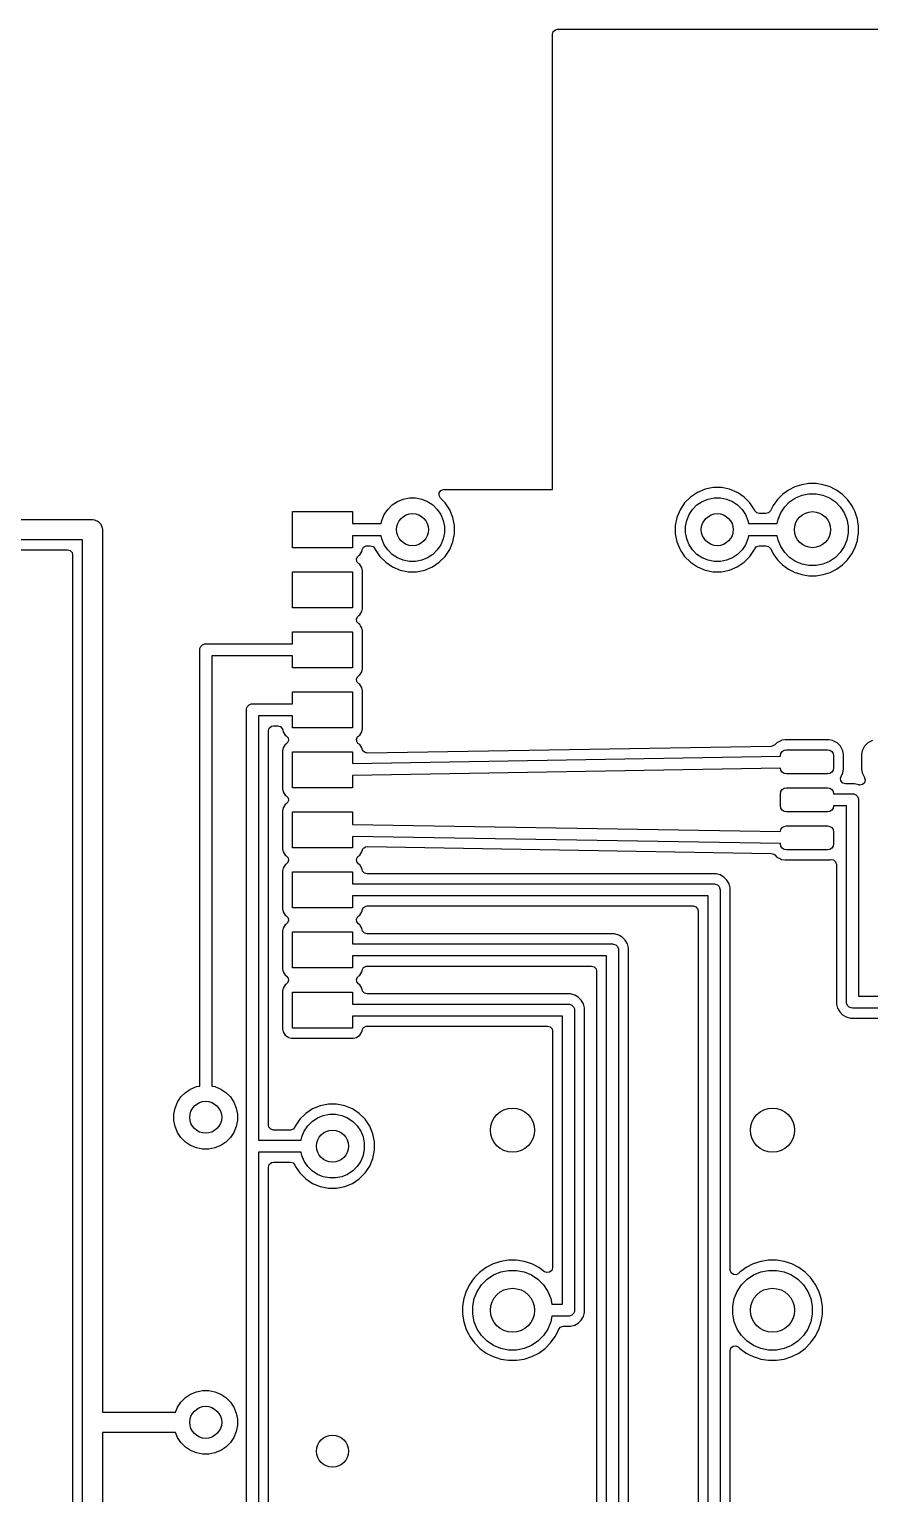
# Model space of a CAD drawing. Header units: millimetres. Extents: x 100.5 to 189.5, y -171.6 to -100.5.
# Drawn here: x 145.42 to 166.43, y -137.08 to -100.5 of the extents above; entities that cross this region are included whole.
import ezdxf

# ---------------------------------------------------------------- set-up
doc = ezdxf.new("R2010")
doc.units = ezdxf.units.MM
doc.layers.add('F.Cu', color=52, linetype='CONTINUOUS', true_color=0xb8bb26)

msp = doc.modelspace()

# ---------------------------------------------------------------- linework, layer by layer
at = {"layer": 'F.Cu', "linetype": 'CONTINUOUS'}
for p, q in [((158.5, -100.624), (158.519685, -100.556961)), ((158.519685, -100.556961), (158.572489, -100.511206)), ((158.572489, -100.511206), (158.624, -100.5)), ((158.624, -100.5), (188.758445, -100.5)), ((158.5, -103.374038), (158.5, -100.624)), ((158.5, -112), (158.5, -103.374038)), ((164.55836, -111.933788), (164.397002, -112.016006)), ((164.558363, -111.933787), (164.55836, -111.933788)), ((164.730589, -111.877829), (164.558363, -111.933787)), ((164.909449, -111.8495), (164.730589, -111.877829)), ((164.909454, -111.8495), (164.909449, -111.8495)), ((165.090546, -111.8495), (164.909454, -111.8495)), ((165.090551, -111.8495), (165.090546, -111.8495)), ((165.26941, -111.877829), (165.090551, -111.8495)), ((165.441636, -111.933787), (165.26941, -111.877829)), ((165.441639, -111.933788), (165.441636, -111.933787)), ((165.5513, -111.989664), (165.441639, -111.933788)), ((154.492485, -112.381592), (154.622883, -112.294463)), ((154.622883, -112.294463), (154.767772, -112.234448)), ((154.767772, -112.234448), (154.921586, -112.203852)), ((154.921586, -112.203852), (155.078414, -112.203852)), ((155.078414, -112.203852), (155.232228, -112.234448)), ((155.232228, -112.234448), (155.377117, -112.294463)), ((155.377117, -112.294463), (155.507515, -112.381592)), ((155.663829, -112.150358), (155.668813, -112.080666)), ((155.697314, -112.211681), (155.663829, -112.150358)), ((155.668813, -112.080666), (155.710685, -112.024733)), ((155.815975, -112.330342), (155.697314, -112.211681)), ((155.710685, -112.024733), (155.776149, -112.000316)), ((155.776149, -112.000316), (155.784995, -112)), ((155.784995, -112), (158.5, -112)), ((161.950342, -112.184024), (161.804024, -112.330342)), ((162.122403, -112.069058), (161.950342, -112.184024)), ((162.112485, -112.381592), (162.242883, -112.294463)), ((162.313579, -111.98987), (162.122403, -112.069058)), ((162.242883, -112.294463), (162.387772, -112.234448)), ((162.313587, -111.989868), (162.313579, -111.98987)), ((162.51653, -111.9495), (162.313587, -111.989868)), ((162.387772, -112.234448), (162.541586, -112.203852)), ((162.516535, -111.9495), (162.51653, -111.9495)), ((162.723465, -111.9495), (162.516535, -111.9495)), ((162.541586, -112.203852), (162.698414, -112.203852)), ((162.698414, -112.203852), (162.852228, -112.234448)), ((162.723469, -111.9495), (162.723465, -111.9495)), ((162.926412, -111.989868), (162.723469, -111.9495)), ((162.852228, -112.234448), (162.997117, -112.294463)), ((162.92642, -111.98987), (162.926412, -111.989868)), ((163.117598, -112.069059), (162.92642, -111.98987)), ((162.997117, -112.294463), (163.127515, -112.381592)), ((163.122731, -112.072489), (163.117598, -112.069059)), ((163.289657, -112.184024), (163.122731, -112.072489)), ((163.435977, -112.330344), (163.289657, -112.184024)), ((164.122441, -112.250505), (164.016006, -112.397002)), ((164.122445, -112.2505), (164.122441, -112.250505)), ((164.2505, -112.122445), (164.122445, -112.2505)), ((164.250505, -112.122441), (164.2505, -112.122445)), ((164.397002, -112.016006), (164.250505, -112.122441)), ((164.304291, -112.429046), (164.429046, -112.304291)), ((164.429046, -112.304291), (164.575743, -112.206271)), ((164.575743, -112.206271), (164.738744, -112.138754)), ((164.738744, -112.138754), (164.911785, -112.104334)), ((164.911785, -112.104334), (165.088215, -112.104334)), ((165.088215, -112.104334), (165.261256, -112.138754)), ((165.261256, -112.138754), (165.424257, -112.206271)), ((165.424257, -112.206271), (165.570954, -112.304291)), ((165.602994, -112.016004), (165.5513, -111.989664)), ((165.570954, -112.304291), (165.695709, -112.429046)), ((165.602996, -112.016005), (165.602994, -112.016004)), ((165.602997, -112.016006), (165.602996, -112.016005)), ((165.749494, -112.122441), (165.602997, -112.016006)), ((165.749499, -112.122445), (165.749494, -112.122441)), ((165.877554, -112.2505), (165.749499, -112.122445)), ((165.877558, -112.250505), (165.877554, -112.2505)), ((165.963938, -112.369399), (165.877558, -112.250505)), ((152, -113.45), (152, -112.55)), ((152, -112.55), (153.5, -112.55)), ((153.5, -112.55), (153.5, -112.85)), ((154.234448, -112.767772), (154.294463, -112.622883)), ((154.294463, -112.622883), (154.381592, -112.492485)), ((154.381592, -112.492485), (154.492485, -112.381592)), ((155.507515, -112.381592), (155.618408, -112.492485)), ((155.618408, -112.492485), (155.705537, -112.622883)), ((155.705537, -112.622883), (155.765552, -112.767772)), ((155.815976, -112.330344), (155.815975, -112.330342)), ((155.815977, -112.330345), (155.815976, -112.330344)), ((155.930941, -112.502402), (155.815977, -112.330345)), ((156.01013, -112.69358), (155.930941, -112.502402)), ((161.689058, -112.502403), (161.60987, -112.693579)), ((161.804024, -112.330342), (161.689058, -112.502403)), ((161.854448, -112.767772), (161.914463, -112.622883)), ((161.914463, -112.622883), (162.001592, -112.492485)), ((162.001592, -112.492485), (162.112485, -112.381592)), ((163.127515, -112.381592), (163.238408, -112.492485)), ((163.238408, -112.492485), (163.325537, -112.622883)), ((163.325537, -112.622883), (163.385552, -112.767772)), ((163.550937, -112.502395), (163.435977, -112.330344)), ((163.550938, -112.502397), (163.550937, -112.502395)), ((163.550941, -112.502402), (163.550938, -112.502397)), ((163.559454, -112.522954), (163.550941, -112.502402)), ((163.561221, -112.527011), (163.559454, -112.522954)), ((163.606976, -112.579815), (163.561221, -112.527011)), ((163.674015, -112.5995), (163.606976, -112.579815)), ((163.83684, -112.5995), (163.674015, -112.5995)), ((163.89935, -112.582591), (163.83684, -112.5995)), ((163.947325, -112.531795), (163.89935, -112.582591)), ((164.016006, -112.397002), (163.947325, -112.531795)), ((164.138754, -112.738744), (164.206271, -112.575743)), ((164.206271, -112.575743), (164.304291, -112.429046)), ((165.695709, -112.429046), (165.793729, -112.575743)), ((165.793729, -112.575743), (165.861246, -112.738744)), ((165.983996, -112.397006), (165.963938, -112.369399)), ((166.030969, -112.489196), (165.983996, -112.397006)), ((166.066211, -112.55836), (166.030969, -112.489196)), ((166.066212, -112.558363), (166.066211, -112.55836)), ((166.082947, -112.60987), (166.066212, -112.558363)), ((166.122171, -112.730591), (166.082947, -112.60987)), ((136, -112.75), (147, -112.75)), ((147, -112.75), (147.048773, -112.754804)), ((147.048773, -112.754804), (147.138893, -112.792133)), ((147.138893, -112.792133), (147.207867, -112.861107)), ((147.207867, -112.861107), (147.245196, -112.951227)), ((147.245196, -112.951227), (147.25, -113)), ((147.25, -113), (147.25, -135.05)), ((153.5, -112.85), (154.218092, -112.85)), ((154.218092, -112.85), (154.234448, -112.767772)), ((155.765552, -112.767772), (155.796148, -112.921586)), ((155.796148, -112.921586), (155.796148, -113.078414)), ((156.050499, -112.89653), (156.01013, -112.69358)), ((156.0505, -112.896535), (156.050499, -112.89653)), ((156.0505, -113.103465), (156.0505, -112.896535)), ((161.609868, -112.693587), (161.5695, -112.89653)), ((161.5695, -112.89653), (161.5695, -113.103469)), ((161.60987, -112.693579), (161.609868, -112.693587)), ((161.823852, -112.921586), (161.854448, -112.767772)), ((161.823852, -113.078414), (161.823852, -112.921586)), ((163.385552, -112.767772), (163.401908, -112.85)), ((163.401908, -112.85), (164.116624, -112.85)), ((164.116624, -112.85), (164.138754, -112.738744)), ((165.861246, -112.738744), (165.895666, -112.911785)), ((165.895666, -112.911785), (165.895666, -113.088215)), ((166.133801, -112.804023), (166.122171, -112.730591)), ((166.1505, -112.909448), (166.133801, -112.804023)), ((166.1505, -113.090551), (166.1505, -112.909448)), ((146.75, -113.25), (136, -113.25)), ((146.75, -140), (146.75, -113.25)), ((154.218092, -113.15), (153.5, -113.15)), ((153.5, -113.15), (153.5, -113.45)), ((153.777788, -113.438397), (153.838504, -113.403823)), ((153.838504, -113.403823), (153.867019, -113.4005)), ((153.867019, -113.4005), (153.945985, -113.4005)), ((153.945985, -113.4005), (154.013024, -113.420185)), ((154.234448, -113.232228), (154.218092, -113.15)), ((154.294463, -113.377117), (154.234448, -113.232228)), ((154.381592, -113.507515), (154.294463, -113.377117)), ((155.705537, -113.377117), (155.618408, -113.507515)), ((155.765552, -113.232228), (155.705537, -113.377117)), ((155.796148, -113.078414), (155.765552, -113.232228)), ((155.930941, -113.497598), (156.01013, -113.30642)), ((156.01013, -113.30642), (156.0505, -113.103465)), ((161.5695, -113.103469), (161.609868, -113.306412)), ((161.609868, -113.306412), (161.60987, -113.30642)), ((161.60987, -113.30642), (161.679563, -113.474674)), ((161.854448, -113.232228), (161.823852, -113.078414)), ((161.914463, -113.377117), (161.854448, -113.232228)), ((162.001592, -113.507515), (161.914463, -113.377117)), ((163.325537, -113.377117), (163.238408, -113.507515)), ((163.385552, -113.232228), (163.325537, -113.377117)), ((163.401908, -113.15), (163.385552, -113.232228)), ((164.116624, -113.15), (163.401908, -113.15)), ((163.603296, -113.422643), (163.66959, -113.400579)), ((163.66959, -113.400579), (163.674015, -113.4005)), ((163.674015, -113.4005), (163.83684, -113.4005)), ((163.83684, -113.4005), (163.903879, -113.420185)), ((164.138754, -113.261256), (164.116624, -113.15)), ((164.206271, -113.424257), (164.138754, -113.261256)), ((165.861246, -113.261256), (165.793729, -113.424257)), ((165.895666, -113.088215), (165.861246, -113.261256)), ((166.066211, -113.441639), (166.122171, -113.269409)), ((166.122171, -113.269409), (166.136765, -113.177259)), ((166.136765, -113.177259), (166.1505, -113.090551)), ((136.333811, -113.5005), (146.3755, -113.5005)), ((146.3755, -113.5005), (146.442539, -113.520185)), ((146.442539, -113.520185), (146.488294, -113.572989)), ((146.488294, -113.572989), (146.4995, -113.6245)), ((146.4995, -113.6245), (146.4995, -139.6255)), ((153.5, -113.45), (152, -113.45)), ((153.602698, -113.730166), (153.632852, -113.667138)), ((153.611405, -113.799491), (153.602698, -113.730166)), ((153.632852, -113.667138), (153.65621, -113.646898)), ((153.65621, -113.646898), (153.680601, -113.630601)), ((153.680601, -113.630601), (153.735966, -113.54774)), ((153.735966, -113.54774), (153.735967, -113.547735)), ((153.735967, -113.547735), (153.745402, -113.500308)), ((153.745402, -113.500308), (153.777788, -113.438397)), ((154.013024, -113.420185), (154.058779, -113.472989)), ((154.058779, -113.472989), (154.060544, -113.477043)), ((154.060544, -113.477043), (154.069058, -113.497596)), ((154.069058, -113.497596), (154.069059, -113.497597)), ((154.069059, -113.497597), (154.069062, -113.497604)), ((154.069062, -113.497604), (154.184022, -113.669655)), ((154.184022, -113.669655), (154.330342, -113.815975)), ((154.492485, -113.618408), (154.381592, -113.507515)), ((154.622883, -113.705537), (154.492485, -113.618408)), ((154.767772, -113.765552), (154.622883, -113.705537)), ((154.921586, -113.796148), (154.767772, -113.765552)), ((155.232228, -113.765552), (155.078414, -113.796148)), ((155.377117, -113.705537), (155.232228, -113.765552)), ((155.507515, -113.618408), (155.377117, -113.705537)), ((155.618408, -113.507515), (155.507515, -113.618408)), ((155.669655, -113.815977), (155.815977, -113.669655)), ((155.815977, -113.669655), (155.930941, -113.497598)), ((161.679563, -113.474674), (161.689059, -113.497598)), ((161.689059, -113.497598), (161.729072, -113.557482)), ((161.729072, -113.557482), (161.804024, -113.669657)), ((161.804024, -113.669657), (161.950342, -113.815975)), ((162.112485, -113.618408), (162.001592, -113.507515)), ((162.242883, -113.705537), (162.112485, -113.618408)), ((162.387772, -113.765552), (162.242883, -113.705537)), ((162.541586, -113.796148), (162.387772, -113.765552)), ((162.852228, -113.765552), (162.698414, -113.796148)), ((162.997117, -113.705537), (162.852228, -113.765552)), ((163.127515, -113.618408), (162.997117, -113.705537)), ((163.238408, -113.507515), (163.127515, -113.618408)), ((163.289655, -113.815977), (163.435977, -113.669655)), ((163.435977, -113.669655), (163.550941, -113.497598)), ((163.550941, -113.497598), (163.559454, -113.477045)), ((163.559454, -113.477045), (163.603296, -113.422643)), ((163.903879, -113.420185), (163.947325, -113.468205)), ((163.947325, -113.468205), (164.013674, -113.598422)), ((164.013674, -113.598422), (164.016006, -113.602997)), ((164.016006, -113.602997), (164.122441, -113.749494)), ((164.122441, -113.749494), (164.122445, -113.749499)), ((164.122445, -113.749499), (164.2505, -113.877554)), ((164.304291, -113.570954), (164.206271, -113.424257)), ((164.429046, -113.695709), (164.304291, -113.570954)), ((164.575743, -113.793729), (164.429046, -113.695709)), ((165.570954, -113.695709), (165.424257, -113.793729)), ((165.695709, -113.570954), (165.570954, -113.695709)), ((165.793729, -113.424257), (165.695709, -113.570954)), ((165.749501, -113.877553), (165.877553, -113.749501)), ((165.877553, -113.749501), (165.983996, -113.602994)), ((165.983996, -113.602994), (166.066211, -113.441639)), ((152, -114.95), (152, -114.05)), ((152, -114.05), (153.5, -114.05)), ((153.5, -114.05), (153.5, -114.95)), ((153.656209, -113.853101), (153.611405, -113.799491)), ((153.680601, -113.869399), (153.656209, -113.853101)), ((153.725891, -113.937182), (153.680601, -113.869399)), ((153.735966, -113.95226), (153.725891, -113.937182)), ((153.735967, -113.952264), (153.735966, -113.95226)), ((153.750499, -114.025321), (153.735967, -113.952264)), ((153.7505, -114.025323), (153.750499, -114.025321)), ((153.7505, -114.025326), (153.7505, -114.025323)), ((153.7505, -114.974674), (153.7505, -114.025326)), ((154.330342, -113.815975), (154.330345, -113.815977)), ((154.330345, -113.815977), (154.502402, -113.930941)), ((154.502402, -113.930941), (154.69358, -114.01013)), ((154.69358, -114.01013), (154.89653, -114.050499)), ((154.89653, -114.050499), (154.896534, -114.0505)), ((154.896534, -114.0505), (154.896535, -114.0505)), ((154.896535, -114.0505), (155.103466, -114.0505)), ((155.078414, -113.796148), (154.921586, -113.796148)), ((155.103466, -114.0505), (155.103467, -114.050499)), ((155.103467, -114.050499), (155.30642, -114.01013)), ((155.30642, -114.01013), (155.497598, -113.930941)), ((155.497598, -113.930941), (155.669655, -113.815977)), ((161.950342, -113.815975), (161.950345, -113.815977)), ((161.950345, -113.815977), (162.122402, -113.930941)), ((162.122402, -113.930941), (162.31358, -114.01013)), ((162.31358, -114.01013), (162.51653, -114.050499)), ((162.51653, -114.050499), (162.516534, -114.0505)), ((162.516534, -114.0505), (162.516535, -114.0505)), ((162.516535, -114.0505), (162.723466, -114.0505)), ((162.698414, -113.796148), (162.541586, -113.796148)), ((162.723466, -114.0505), (162.723467, -114.050499)), ((162.723467, -114.050499), (162.92642, -114.01013)), ((162.92642, -114.01013), (163.117598, -113.930941)), ((163.117598, -113.930941), (163.289655, -113.815977)), ((164.2505, -113.877554), (164.250505, -113.877558)), ((164.250505, -113.877558), (164.342081, -113.944091)), ((164.342081, -113.944091), (164.397006, -113.983996)), ((164.397006, -113.983996), (164.502484, -114.03774)), ((164.502484, -114.03774), (164.55836, -114.066211)), ((164.55836, -114.066211), (164.558363, -114.066212)), ((164.558363, -114.066212), (164.60023, -114.079815)), ((164.738744, -113.861246), (164.575743, -113.793729)), ((164.60023, -114.079815), (164.730591, -114.122171)), ((164.730591, -114.122171), (164.813429, -114.135291)), ((164.911785, -113.895666), (164.738744, -113.861246)), ((164.813429, -114.135291), (164.909449, -114.1505)), ((165.088215, -113.895666), (164.911785, -113.895666)), ((165.261256, -113.861246), (165.088215, -113.895666)), ((165.090551, -114.1505), (165.177259, -114.136765)), ((165.177259, -114.136765), (165.269409, -114.122171)), ((165.424257, -113.793729), (165.261256, -113.861246)), ((165.269409, -114.122171), (165.441639, -114.066211)), ((165.441639, -114.066211), (165.602994, -113.983996)), ((165.602994, -113.983996), (165.749501, -113.877553)), ((164.909449, -114.1505), (164.909454, -114.1505)), ((164.909454, -114.1505), (165.090551, -114.1505)), ((153.5, -114.95), (152, -114.95)), ((153.602698, -115.230166), (153.632852, -115.167138)), ((153.611405, -115.299491), (153.602698, -115.230166)), ((153.632852, -115.167138), (153.65621, -115.146898)), ((153.65621, -115.146898), (153.680601, -115.130601)), ((153.680601, -115.130601), (153.735966, -115.04774)), ((153.735966, -115.04774), (153.7505, -114.974674)), ((152, -115.85), (152, -115.55)), ((152, -115.55), (153.5, -115.55)), ((153.5, -115.55), (153.5, -116.45)), ((153.656209, -115.353101), (153.611405, -115.299491)), ((153.680601, -115.369399), (153.656209, -115.353101)), ((153.703363, -115.403466), (153.680601, -115.369399)), ((153.735966, -115.45226), (153.703363, -115.403466)), ((153.735967, -115.452264), (153.735966, -115.45226)), ((153.750499, -115.525321), (153.735967, -115.452264)), ((153.7505, -115.525323), (153.750499, -115.525321)), ((153.7505, -115.525326), (153.7505, -115.525323)), ((153.7505, -116.474674), (153.7505, -115.525326)), ((149.682881, -115.970736), (149.705279, -115.916664)), ((149.705279, -115.916664), (149.746663, -115.87528)), ((149.746663, -115.87528), (149.800735, -115.852882)), ((149.800735, -115.852882), (149.829999, -115.85)), ((149.829999, -115.85), (152, -115.85)), ((149.679999, -116), (149.682881, -115.970736)), ((149.679999, -126.898091), (149.679999, -116)), ((152, -116.15), (149.979999, -116.15)), ((149.979999, -116.15), (149.979999, -126.898091)), ((152, -116.45), (152, -116.15)), ((153.5, -116.45), (152, -116.45)), ((153.602698, -116.730166), (153.632852, -116.667138)), ((153.632852, -116.667138), (153.65621, -116.646898)), ((153.65621, -116.646898), (153.680601, -116.630601)), ((153.680601, -116.630601), (153.735966, -116.54774)), ((153.735966, -116.54774), (153.7505, -116.474674)), ((152, -117.35), (152, -117.05)), ((152, -117.05), (153.5, -117.05)), ((153.5, -117.05), (153.5, -117.95)), ((153.611405, -116.799491), (153.602698, -116.730166)), ((153.656209, -116.853101), (153.611405, -116.799491)), ((153.680601, -116.869399), (153.656209, -116.853101)), ((153.724945, -116.935766), (153.680601, -116.869399)), ((153.735966, -116.95226), (153.724945, -116.935766)), ((153.735967, -116.952264), (153.735966, -116.95226)), ((153.750499, -117.025321), (153.735967, -116.952264)), ((153.7505, -117.025323), (153.750499, -117.025321)), ((153.7505, -117.025326), (153.7505, -117.025323)), ((153.7505, -117.974674), (153.7505, -117.025326)), ((150.852882, -117.470736), (150.87528, -117.416664)), ((150.87528, -117.416664), (150.916664, -117.37528)), ((150.916664, -117.37528), (150.970736, -117.352882)), ((150.970736, -117.352882), (151, -117.35)), ((151, -117.35), (152, -117.35)), ((150.85, -117.5), (150.852882, -117.470736)), ((150.85, -138.018091), (150.85, -117.5)), ((152, -117.65), (151.15, -117.65)), ((151.15, -117.65), (151.15, -128.25)), ((152, -117.95), (152, -117.65)), ((151.4005, -118.0245), (151.420185, -117.957461)), ((151.4005, -127.8755), (151.4005, -118.0245)), ((151.420185, -117.957461), (151.472989, -117.911706)), ((151.472989, -117.911706), (151.5245, -117.9005)), ((151.5245, -117.9005), (151.632981, -117.9005)), ((151.632981, -117.9005), (151.70002, -117.920185)), ((151.70002, -117.920185), (151.745775, -117.972989)), ((151.745775, -117.972989), (151.754598, -118.000308)), ((151.754598, -118.000308), (151.764032, -118.047736)), ((151.764032, -118.047736), (151.764033, -118.047739)), ((151.764033, -118.047739), (151.764034, -118.04774)), ((151.764034, -118.04774), (151.819399, -118.130601)), ((151.819399, -118.130601), (151.84379, -118.146898)), ((151.84379, -118.146898), (151.888594, -118.200511)), ((153.5, -117.95), (152, -117.95)), ((153.632852, -118.167138), (153.65621, -118.146898)), ((153.65621, -118.146898), (153.680601, -118.130601)), ((153.680601, -118.130601), (153.735966, -118.04774)), ((153.735966, -118.04774), (153.7505, -117.974674)), ((151.764032, -118.452264), (151.7495, -118.525321)), ((151.7495, -118.525321), (151.7495, -119.474678)), ((151.764033, -118.45226), (151.764032, -118.452264)), ((151.819399, -118.369399), (151.764033, -118.45226)), ((151.821324, -118.368113), (151.819399, -118.369399)), ((151.843791, -118.3531), (151.821324, -118.368113)), ((151.867146, -118.332863), (151.843791, -118.3531)), ((151.897301, -118.269836), (151.867146, -118.332863)), ((151.888594, -118.200511), (151.897301, -118.269836)), ((153.60112, -118.252173), (153.604099, -118.241325)), ((153.608375, -118.27537), (153.60112, -118.252173)), ((153.602698, -118.230166), (153.613188, -118.208239)), ((153.604099, -118.241325), (153.602698, -118.230166)), ((153.611405, -118.299491), (153.608375, -118.27537)), ((153.618619, -118.308123), (153.611405, -118.299491)), ((153.613188, -118.208239), (153.619627, -118.184799)), ((153.621977, -118.318858), (153.618619, -118.308123)), ((153.619627, -118.184799), (153.627997, -118.177285)), ((153.635684, -118.339387), (153.621977, -118.318858)), ((153.627997, -118.177285), (153.632852, -118.167138)), ((153.680601, -118.369399), (153.635684, -118.339387)), ((153.735966, -118.45226), (153.680601, -118.369399)), ((153.746537, -118.505406), (153.735966, -118.45226)), ((153.760223, -118.525902), (153.746537, -118.505406)), ((153.798039, -118.562452), (153.760223, -118.525902)), ((163.970094, -118.41418), (153.865394, -118.581027)), ((163.994404, -118.411363), (163.970094, -118.41418)), ((164.055728, -118.377879), (163.994404, -118.411363)), ((164.111655, -118.321951), (164.055728, -118.377879)), ((164.111657, -118.321951), (164.111655, -118.321951)), ((164.111658, -118.32195), (164.111657, -118.321951)), ((164.224696, -118.264354), (164.111658, -118.32195)), ((164.237519, -118.262323), (164.224696, -118.264354)), ((164.318482, -118.2495), (164.237519, -118.262323)), ((164.243934, -118.543934), (164.292597, -118.511418)), ((164.292597, -118.511418), (164.35, -118.5)), ((165.406524, -118.2495), (164.318482, -118.2495)), ((164.35, -118.5), (165.375, -118.5)), ((165.375, -118.5), (165.432403, -118.511418)), ((165.500301, -118.264352), (165.406524, -118.2495)), ((165.432403, -118.511418), (165.481066, -118.543934)), ((165.518478, -118.273614), (165.500301, -118.264352)), ((165.613342, -118.32195), (165.518478, -118.273614)), ((165.613344, -118.321952), (165.613342, -118.32195)), ((165.613347, -118.321954), (165.613344, -118.321952)), ((165.703045, -118.411652), (165.613347, -118.321954)), ((165.703046, -118.411654), (165.703045, -118.411652)), ((165.70305, -118.411658), (165.703046, -118.411654)), ((165.760646, -118.524696), (165.70305, -118.411658)), ((165.775499, -118.618482), (165.760646, -118.524696)), ((166.239352, -118.524698), (166.2245, -118.618475)), ((166.296951, -118.411657), (166.239352, -118.524698)), ((166.296954, -118.411652), (166.296951, -118.411657)), ((166.386652, -118.321954), (166.296954, -118.411652)), ((166.386657, -118.321951), (166.386652, -118.321954)), ((166.386658, -118.32195), (166.386657, -118.321951)), ((166.499696, -118.264354), (166.386658, -118.32195)), ((152, -119.45), (152, -118.55)), ((152, -118.55), (153.5, -118.55)), ((153.5, -118.55), (153.5, -118.837595)), ((153.5, -118.837595), (164.2, -118.660918)), ((153.865394, -118.581027), (153.798039, -118.562452)), ((164.2, -118.65), (164.211418, -118.592597)), ((164.2, -118.660918), (164.2, -118.65)), ((164.211418, -118.592597), (164.243934, -118.543934)), ((165.481066, -118.543934), (165.513582, -118.592597)), ((165.513582, -118.592597), (165.525, -118.65)), ((165.525, -118.65), (165.525, -118.95)), ((165.7755, -118.981519), (165.775499, -118.618482)), ((166.2245, -118.618475), (166.2245, -118.981517)), ((164.202172, -118.960924), (153.5, -119.137636)), ((153.5, -119.137636), (153.5, -119.45)), ((164.211418, -119.007403), (164.202172, -118.960924)), ((164.243934, -119.056066), (164.211418, -119.007403)), ((164.292597, -119.088582), (164.243934, -119.056066)), ((164.35, -119.1), (164.292597, -119.088582)), ((165.375, -119.1), (164.35, -119.1)), ((165.432403, -119.088582), (165.375, -119.1)), ((165.481066, -119.056066), (165.432403, -119.088582)), ((165.513582, -119.007403), (165.481066, -119.056066)), ((165.525, -118.95), (165.513582, -119.007403)), ((165.700547, -119.207853), (165.712801, -119.169205)), ((165.710491, -119.277011), (165.700547, -119.207853)), ((165.712801, -119.169205), (165.760645, -119.075306)), ((165.760645, -119.075306), (165.760647, -119.075301)), ((165.760647, -119.075301), (165.775499, -118.981524)), ((165.775499, -118.981524), (165.7755, -118.981519)), ((166.2245, -118.981517), (166.230804, -119.021317)), ((166.230804, -119.021317), (166.239354, -119.075304)), ((166.239354, -119.075304), (166.29695, -119.188342)), ((166.29695, -119.188342), (166.296951, -119.188343)), ((166.296951, -119.188343), (166.301381, -119.197037)), ((166.301381, -119.197037), (166.299704, -119.197891)), ((166.299704, -119.197891), (166.319146, -119.252384)), ((166.319146, -119.252384), (166.303319, -119.320438)), ((151.7495, -119.474678), (151.764032, -119.547735)), ((151.764032, -119.547735), (151.764033, -119.547739)), ((151.764033, -119.547739), (151.765391, -119.549771)), ((151.765391, -119.549771), (151.819399, -119.630601)), ((153.5, -119.45), (152, -119.45)), ((164.2, -119.6), (164.211418, -119.542597)), ((164.2, -119.9), (164.2, -119.6)), ((164.211418, -119.542597), (164.243934, -119.493934)), ((164.243934, -119.493934), (164.292597, -119.461418)), ((164.292597, -119.461418), (164.35, -119.45)), ((164.35, -119.45), (165.375, -119.45)), ((165.375, -119.45), (165.432403, -119.461418)), ((165.432403, -119.461418), (165.481066, -119.493934)), ((165.481066, -119.493934), (165.513582, -119.542597)), ((165.513582, -119.542597), (165.525, -119.6)), ((165.525, -119.6), (166, -119.6)), ((165.756246, -119.329815), (165.710491, -119.277011)), ((165.823285, -119.3495), (165.756246, -119.329815)), ((166.052726, -119.3495), (165.823285, -119.3495)), ((166, -119.6), (166.029264, -119.602882)), ((166.029264, -119.602882), (166.083336, -119.62528)), ((166.052727, -119.3495), (166.052726, -119.3495)), ((166.154587, -119.376793), (166.052727, -119.3495)), ((166.083336, -119.62528), (166.12472, -119.666664)), ((166.154588, -119.376793), (166.154587, -119.376793)), ((166.162438, -119.378897), (166.154588, -119.376793)), ((166.162771, -119.377654), (166.162438, -119.378897)), ((166.184733, -119.383005), (166.162771, -119.377654)), ((166.253212, -119.369131), (166.184733, -119.383005)), ((166.303319, -119.320438), (166.253212, -119.369131)), ((151.764032, -119.952264), (151.7495, -120.025321)), ((151.764033, -119.95226), (151.764032, -119.952264)), ((151.819399, -119.869399), (151.764033, -119.95226)), ((151.819399, -119.630601), (151.84379, -119.646898)), ((151.843791, -119.8531), (151.819399, -119.869399)), ((151.84379, -119.646898), (151.888594, -119.700511)), ((151.867146, -119.832863), (151.843791, -119.8531)), ((151.897301, -119.769836), (151.867146, -119.832863)), ((151.888594, -119.700511), (151.897301, -119.769836)), ((164.211418, -119.957403), (164.2, -119.9)), ((164.243934, -120.006066), (164.211418, -119.957403)), ((165.513582, -119.957403), (165.481066, -120.006066)), ((165.525, -119.9), (165.513582, -119.957403)), ((165.85, -119.9), (165.525, -119.9)), ((165.85, -124.8), (165.85, -119.9)), ((166.12472, -119.666664), (166.147118, -119.720736)), ((166.147118, -119.720736), (166.15, -119.75)), ((166.15, -119.75), (166.15, -124.65)), ((151.7495, -120.025321), (151.7495, -120.974678)), ((152, -120.95), (152, -120.05)), ((152, -120.05), (153.5, -120.05)), ((153.5, -120.05), (153.5, -120.362363)), ((164.292597, -120.038582), (164.243934, -120.006066)), ((164.35, -120.05), (164.292597, -120.038582)), ((165.375, -120.05), (164.35, -120.05)), ((165.432403, -120.038582), (165.375, -120.05)), ((165.481066, -120.006066), (165.432403, -120.038582)), ((153.5, -120.362363), (164.202172, -120.539075)), ((164.2, -120.839081), (153.5, -120.662404)), ((153.5, -120.662404), (153.5, -120.95)), ((164.202172, -120.539075), (164.211418, -120.492597)), ((164.211418, -120.492597), (164.243934, -120.443934)), ((164.243934, -120.443934), (164.292597, -120.411418)), ((164.292597, -120.411418), (164.35, -120.4)), ((164.35, -120.4), (165.375, -120.4)), ((165.375, -120.4), (165.432403, -120.411418)), ((165.432403, -120.411418), (165.481066, -120.443934)), ((165.481066, -120.443934), (165.513582, -120.492597)), ((165.513582, -120.492597), (165.525, -120.55)), ((165.525, -120.55), (165.525, -120.85)), ((151.7495, -120.974678), (151.764032, -121.047735)), ((151.764032, -121.047735), (151.764033, -121.047739)), ((151.764033, -121.047739), (151.764034, -121.04774)), ((151.764034, -121.04774), (151.819399, -121.130601)), ((153.5, -120.95), (152, -120.95)), ((153.680601, -121.130601), (153.735966, -121.04774)), ((153.735966, -121.04774), (153.746538, -120.99459)), ((153.746538, -120.99459), (153.760222, -120.974097)), ((153.760222, -120.974097), (153.76888, -120.966855)), ((153.76888, -120.966855), (153.774113, -120.956853)), ((153.774113, -120.956853), (153.795202, -120.944843)), ((153.795202, -120.944843), (153.81382, -120.929274)), ((153.81382, -120.929274), (153.82502, -120.927863)), ((153.82502, -120.927863), (153.834829, -120.922278)), ((153.834829, -120.922278), (153.865393, -120.918971)), ((153.865393, -120.918971), (163.970096, -121.085818)), ((163.970096, -121.085818), (164.036799, -121.106607)), ((164.2, -120.85), (164.2, -120.839081)), ((164.211418, -120.907403), (164.2, -120.85)), ((164.243934, -120.956066), (164.211418, -120.907403)), ((164.292597, -120.988582), (164.243934, -120.956066)), ((164.35, -121), (164.292597, -120.988582)), ((165.375, -121), (164.35, -121)), ((165.432403, -120.988582), (165.375, -121)), ((165.481066, -120.956066), (165.432403, -120.988582)), ((165.513582, -120.907403), (165.481066, -120.956066)), ((165.525, -120.85), (165.513582, -120.907403)), ((151.764032, -121.452264), (151.7495, -121.525321)), ((151.764033, -121.45226), (151.764032, -121.452264)), ((151.819399, -121.369399), (151.764033, -121.45226)), ((151.819399, -121.130601), (151.84379, -121.146898)), ((151.836679, -121.357853), (151.819399, -121.369399)), ((151.843791, -121.3531), (151.836679, -121.357853)), ((151.84379, -121.146898), (151.888594, -121.200511)), ((151.867146, -121.332863), (151.843791, -121.3531)), ((151.897301, -121.269836), (151.867146, -121.332863)), ((151.888594, -121.200511), (151.897301, -121.269836)), ((153.602698, -121.230166), (153.621976, -121.181143)), ((153.611405, -121.299491), (153.602698, -121.230166)), ((153.656209, -121.353101), (153.611405, -121.299491)), ((153.621976, -121.181143), (153.635683, -121.160613)), ((153.635683, -121.160613), (153.680601, -121.130601)), ((153.680601, -121.369399), (153.656209, -121.353101)), ((153.719095, -121.427011), (153.680601, -121.369399)), ((153.735966, -121.45226), (153.719095, -121.427011)), ((153.735967, -121.452263), (153.735966, -121.45226)), ((153.745402, -121.499692), (153.735967, -121.452263)), ((164.036799, -121.106607), (164.055727, -121.12212)), ((164.055727, -121.12212), (164.111652, -121.178045)), ((164.111652, -121.178045), (164.111654, -121.178046)), ((164.111654, -121.178046), (164.111658, -121.17805)), ((164.111658, -121.17805), (164.199787, -121.222954)), ((164.199787, -121.222954), (164.224698, -121.235647)), ((164.224698, -121.235647), (164.318475, -121.250499)), ((164.318475, -121.250499), (164.318481, -121.2505)), ((164.318481, -121.2505), (165.406518, -121.250499)), ((165.406518, -121.250499), (165.406521, -121.250499)), ((165.406521, -121.250499), (165.431145, -121.246598)), ((165.431145, -121.246598), (165.456102, -121.242646)), ((165.456102, -121.242646), (165.525395, -121.2516)), ((165.525395, -121.2516), (165.578847, -121.296596)), ((165.578847, -121.296596), (165.599487, -121.363348)), ((165.599487, -121.363348), (165.5995, -121.365119)), ((165.5995, -121.365119), (165.5995, -124.747273)), ((151.7495, -121.525321), (151.7495, -122.474678)), ((152, -122.45), (152, -121.55)), ((152, -121.55), (153.5, -121.55)), ((153.5, -121.55), (153.5, -121.85)), ((153.754225, -121.527011), (153.745402, -121.499692)), ((153.79998, -121.579815), (153.754225, -121.527011)), ((153.867019, -121.5995), (153.79998, -121.579815)), ((162.592726, -121.5995), (153.867019, -121.5995)), ((162.592727, -121.5995), (162.592726, -121.5995)), ((162.694587, -121.626793), (162.592727, -121.5995)), ((162.785913, -121.67952), (162.694587, -121.626793)), ((162.86048, -121.754087), (162.785913, -121.67952)), ((162.913207, -121.845413), (162.86048, -121.754087)), ((153.5, -121.85), (162.54, -121.85)), ((162.39, -122.15), (153.5, -122.15)), ((153.5, -122.15), (153.5, -122.45)), ((162.39, -140.922063), (162.39, -122.15)), ((162.54, -121.85), (162.569264, -121.852882)), ((162.569264, -121.852882), (162.623336, -121.87528)), ((162.623336, -121.87528), (162.66472, -121.916664)), ((162.66472, -121.916664), (162.687118, -121.970736)), ((162.687118, -121.970736), (162.69, -122)), ((162.69, -122), (162.69, -140.922063)), ((162.9405, -121.947273), (162.913207, -121.845413)), ((162.9405, -121.947275), (162.9405, -121.947273)), ((162.9405, -131.491664), (162.9405, -121.947275)), ((151.7495, -122.474678), (151.764032, -122.547735)), ((151.764032, -122.547735), (151.764033, -122.547739)), ((151.764033, -122.547739), (151.764034, -122.54774)), ((151.764034, -122.54774), (151.819399, -122.630601)), ((153.5, -122.45), (152, -122.45)), ((153.680601, -122.630601), (153.735966, -122.54774)), ((153.735966, -122.54774), (153.740589, -122.5245)), ((153.740589, -122.5245), (153.745402, -122.500308)), ((153.745402, -122.500308), (153.777788, -122.438397)), ((153.777788, -122.438397), (153.838504, -122.403823)), ((153.838504, -122.403823), (153.867019, -122.4005)), ((153.867019, -122.4005), (162.0155, -122.4005)), ((162.0155, -122.4005), (162.082539, -122.420185)), ((162.082539, -122.420185), (162.128294, -122.472989)), ((162.128294, -122.472989), (162.1395, -122.5245)), ((162.1395, -122.5245), (162.1395, -140.645511)), ((151.819399, -122.869399), (151.764033, -122.95226)), ((151.819399, -122.630601), (151.84379, -122.646898)), ((151.839129, -122.856216), (151.819399, -122.869399)), ((151.843791, -122.8531), (151.839129, -122.856216)), ((151.84379, -122.646898), (151.888594, -122.700511)), ((151.867146, -122.832863), (151.843791, -122.8531)), ((151.897301, -122.769836), (151.867146, -122.832863)), ((151.888594, -122.700511), (151.897301, -122.769836)), ((153.602698, -122.730166), (153.632852, -122.667138)), ((153.611405, -122.799491), (153.602698, -122.730166)), ((153.656209, -122.853101), (153.611405, -122.799491)), ((153.632852, -122.667138), (153.65621, -122.646898)), ((153.680601, -122.869399), (153.656209, -122.853101)), ((153.65621, -122.646898), (153.680601, -122.630601)), ((153.694594, -122.890342), (153.680601, -122.869399)), ((153.735966, -122.95226), (153.694594, -122.890342)), ((151.764032, -122.952264), (151.7495, -123.025321)), ((151.7495, -123.025321), (151.7495, -123.974678)), ((151.764033, -122.95226), (151.764032, -122.952264)), ((152, -123.95), (152, -123.05)), ((152, -123.05), (153.5, -123.05)), ((153.5, -123.05), (153.5, -123.35)), ((153.735967, -122.952263), (153.735966, -122.95226)), ((153.745402, -122.999692), (153.735967, -122.952263)), ((153.754225, -123.027011), (153.745402, -122.999692)), ((153.79998, -123.079815), (153.754225, -123.027011)), ((153.867019, -123.0995), (153.79998, -123.079815)), ((160.052726, -123.0995), (153.867019, -123.0995)), ((160.052727, -123.0995), (160.052726, -123.0995)), ((160.154587, -123.126793), (160.052727, -123.0995)), ((160.245913, -123.17952), (160.154587, -123.126793)), ((160.32048, -123.254087), (160.245913, -123.17952)), ((160.373207, -123.345413), (160.32048, -123.254087)), ((153.5, -123.35), (160, -123.35)), ((159.85, -123.65), (153.5, -123.65)), ((153.5, -123.65), (153.5, -123.95)), ((159.85, -140.922063), (159.85, -123.65)), ((160, -123.35), (160.029264, -123.352882)), ((160.029264, -123.352882), (160.083336, -123.37528)), ((160.083336, -123.37528), (160.12472, -123.416664)), ((160.12472, -123.416664), (160.147118, -123.470736)), ((160.147118, -123.470736), (160.15, -123.5)), ((160.15, -123.5), (160.15, -140.922063)), ((160.4005, -123.447273), (160.373207, -123.345413)), ((160.4005, -123.447275), (160.4005, -123.447273)), ((160.4005, -140.645511), (160.4005, -123.447275)), ((151.7495, -123.974678), (151.764032, -124.047735)), ((153.5, -123.95), (152, -123.95)), ((153.740589, -124.0245), (153.745402, -124.000308)), ((153.745402, -124.000308), (153.777788, -123.938397)), ((153.777788, -123.938397), (153.838504, -123.903823)), ((153.838504, -123.903823), (153.867019, -123.9005)), ((153.867019, -123.9005), (159.4755, -123.9005)), ((159.4755, -123.9005), (159.542539, -123.920185)), ((159.542539, -123.920185), (159.588294, -123.972989)), ((159.588294, -123.972989), (159.5995, -124.0245)), ((151.764032, -124.047735), (151.764033, -124.047739)), ((151.764033, -124.047739), (151.764034, -124.04774)), ((151.819399, -124.369399), (151.764033, -124.45226)), ((151.764034, -124.04774), (151.819399, -124.130601)), ((151.819399, -124.130601), (151.84379, -124.146898)), ((151.843791, -124.3531), (151.819399, -124.369399)), ((151.84379, -124.146898), (151.888594, -124.200511)), ((151.867146, -124.332863), (151.843791, -124.3531)), ((151.897301, -124.269836), (151.867146, -124.332863)), ((151.888594, -124.200511), (151.897301, -124.269836)), ((153.602698, -124.230166), (153.632852, -124.167138)), ((153.611405, -124.299491), (153.602698, -124.230166)), ((153.656209, -124.353101), (153.611405, -124.299491)), ((153.632852, -124.167138), (153.65621, -124.146898)), ((153.680601, -124.369399), (153.656209, -124.353101)), ((153.65621, -124.146898), (153.680601, -124.130601)), ((153.680601, -124.130601), (153.735966, -124.04774)), ((153.735966, -124.45226), (153.680601, -124.369399)), ((153.735966, -124.04774), (153.740589, -124.0245)), ((159.5995, -124.0245), (159.5995, -140.645511)), ((151.764032, -124.452264), (151.7495, -124.525321)), ((151.7495, -124.525321), (151.7495, -125.474678)), ((151.764033, -124.45226), (151.764032, -124.452264)), ((152, -125.45), (152, -124.55)), ((152, -124.55), (153.5, -124.55)), ((153.5, -124.55), (153.5, -124.85)), ((153.735967, -124.452263), (153.735966, -124.45226)), ((153.745402, -124.499692), (153.735967, -124.452263)), ((153.754225, -124.527011), (153.745402, -124.499692)), ((153.79998, -124.579815), (153.754225, -124.527011)), ((153.867019, -124.5995), (153.79998, -124.579815)), ((158.952726, -124.5995), (153.867019, -124.5995)), ((158.952727, -124.5995), (158.952726, -124.5995)), ((159.054587, -124.626793), (158.952727, -124.5995)), ((159.145913, -124.67952), (159.054587, -124.626793)), ((159.22048, -124.754087), (159.145913, -124.67952)), ((165.5995, -124.747273), (165.5995, -124.852727)), ((166.15, -124.65), (181.15, -124.65)), ((153.5, -124.85), (158.9, -124.85)), ((158.9, -124.85), (158.929264, -124.852882)), ((158.929264, -124.852882), (158.983336, -124.87528)), ((158.983336, -124.87528), (159.02472, -124.916664)), ((159.02472, -124.916664), (159.047118, -124.970736)), ((159.047118, -124.970736), (159.05, -125)), ((159.05, -125), (159.05, -132.5)), ((159.273207, -124.845413), (159.22048, -124.754087)), ((159.3005, -124.947273), (159.273207, -124.845413)), ((159.3005, -132.552727), (159.3005, -124.947273)), ((165.5995, -124.852727), (165.626793, -124.954587)), ((165.626793, -124.954587), (165.67952, -125.045913)), ((165.67952, -125.045913), (165.754087, -125.12048)), ((165.852882, -124.829264), (165.85, -124.8)), ((165.87528, -124.883336), (165.852882, -124.829264)), ((165.916664, -124.92472), (165.87528, -124.883336)), ((165.970736, -124.947118), (165.916664, -124.92472)), ((166, -124.95), (165.970736, -124.947118)), ((181.15, -124.95), (166, -124.95)), ((151.7495, -125.474678), (151.764032, -125.547735)), ((153.5, -125.45), (152, -125.45)), ((158.75, -125.15), (153.5, -125.15)), ((153.5, -125.15), (153.5, -125.45)), ((153.745402, -125.500308), (153.777788, -125.438397)), ((153.777788, -125.438397), (153.838504, -125.403823)), ((153.838504, -125.403823), (153.867019, -125.4005)), ((153.867019, -125.4005), (158.3755, -125.4005)), ((158.3755, -125.4005), (158.442539, -125.420185)), ((158.442539, -125.420185), (158.488294, -125.472989)), ((158.488294, -125.472989), (158.4995, -125.5245)), ((158.75, -132.35), (158.75, -125.15)), ((165.754087, -125.12048), (165.845413, -125.173207)), ((165.845413, -125.173207), (165.947273, -125.2005)), ((165.947273, -125.2005), (180.7755, -125.2005)), ((151.764032, -125.547735), (151.764033, -125.547739)), ((151.764033, -125.547739), (151.764034, -125.54774)), ((151.764034, -125.54774), (151.819399, -125.630601)), ((151.819399, -125.630601), (151.891975, -125.679094)), ((151.891975, -125.679094), (151.90226, -125.685966)), ((151.90226, -125.685966), (151.902264, -125.685967)), ((151.902264, -125.685967), (151.975321, -125.700499)), ((151.975321, -125.700499), (151.975324, -125.7005)), ((151.975324, -125.7005), (151.975326, -125.7005)), ((151.975326, -125.7005), (153.524676, -125.7005)), ((153.524676, -125.7005), (153.524677, -125.700499)), ((153.524677, -125.700499), (153.59774, -125.685966)), ((153.59774, -125.685966), (153.680601, -125.630601)), ((153.680601, -125.630601), (153.735966, -125.54774)), ((153.735966, -125.54774), (153.741259, -125.521132)), ((153.741259, -125.521132), (153.745402, -125.500308)), ((158.4995, -125.5245), (158.4995, -131.437112)), ((149.452883, -126.974463), (149.597772, -126.914448)), ((149.597772, -126.914448), (149.679999, -126.898091)), ((149.979999, -126.898091), (150.062228, -126.914448)), ((150.062228, -126.914448), (150.207117, -126.974463)), ((149.064448, -127.447772), (149.124463, -127.302883)), ((149.124463, -127.302883), (149.211592, -127.172485)), ((149.211592, -127.172485), (149.322485, -127.061592)), ((149.322485, -127.061592), (149.452883, -126.974463)), ((150.207117, -126.974463), (150.337515, -127.061592)), ((150.337515, -127.061592), (150.448408, -127.172485)), ((150.448408, -127.172485), (150.535537, -127.302883)), ((150.535537, -127.302883), (150.595552, -127.447772)), ((149.033852, -127.601586), (149.064448, -127.447772)), ((149.033852, -127.758414), (149.033852, -127.601586)), ((150.595552, -127.447772), (150.626148, -127.601586)), ((150.626148, -127.601586), (150.626148, -127.758414)), ((152.330342, -127.584024), (152.184022, -127.730344)), ((152.502403, -127.469058), (152.330342, -127.584024)), ((152.693579, -127.38987), (152.502403, -127.469058)), ((152.622883, -127.694463), (152.767772, -127.634448)), ((152.693587, -127.389868), (152.693579, -127.38987)), ((152.89653, -127.3495), (152.693587, -127.389868)), ((152.767772, -127.634448), (152.921586, -127.603852)), ((152.896535, -127.3495), (152.89653, -127.3495)), ((153.103465, -127.3495), (152.896535, -127.3495)), ((152.921586, -127.603852), (153.078414, -127.603852)), ((153.078414, -127.603852), (153.232228, -127.634448)), ((153.103469, -127.3495), (153.103465, -127.3495)), ((153.306412, -127.389868), (153.103469, -127.3495)), ((153.232228, -127.634448), (153.377117, -127.694463)), ((153.30642, -127.38987), (153.306412, -127.389868)), ((153.433573, -127.442539), (153.30642, -127.38987)), ((153.497598, -127.469059), (153.433573, -127.442539)), ((153.526385, -127.488294), (153.497598, -127.469059)), ((153.669657, -127.584024), (153.526385, -127.488294)), ((153.815975, -127.730342), (153.669657, -127.584024)), ((149.064448, -127.912228), (149.033852, -127.758414)), ((149.124463, -128.057117), (149.064448, -127.912228)), ((150.595552, -127.912228), (150.535537, -128.057117)), ((150.626148, -127.758414), (150.595552, -127.912228)), ((151.411706, -127.927011), (151.4005, -127.8755)), ((151.457461, -127.979815), (151.411706, -127.927011)), ((151.5245, -127.9995), (151.457461, -127.979815)), ((151.945985, -127.9995), (151.5245, -127.9995)), ((151.95041, -127.999421), (151.945985, -127.9995)), ((152.016704, -127.977357), (151.95041, -127.999421)), ((152.060546, -127.922954), (152.016704, -127.977357)), ((152.069059, -127.902402), (152.060546, -127.922954)), ((152.069062, -127.902395), (152.069059, -127.902402)), ((152.184022, -127.730344), (152.069062, -127.902395)), ((152.234448, -128.167772), (152.294463, -128.022883)), ((152.294463, -128.022883), (152.381592, -127.892485)), ((152.381592, -127.892485), (152.492485, -127.781592)), ((152.492485, -127.781592), (152.622883, -127.694463)), ((153.377117, -127.694463), (153.507515, -127.781592)), ((153.507515, -127.781592), (153.618408, -127.892485)), ((153.618408, -127.892485), (153.705537, -128.022883)), ((153.705537, -128.022883), (153.765552, -128.167772)), ((153.815976, -127.730344), (153.815975, -127.730342)), ((153.815977, -127.730345), (153.815976, -127.730344)), ((153.930941, -127.902402), (153.815977, -127.730345)), ((154.01013, -128.09358), (153.930941, -127.902402)), ((149.211592, -128.187515), (149.124463, -128.057117)), ((149.322485, -128.298408), (149.211592, -128.187515)), ((149.452883, -128.385537), (149.322485, -128.298408)), ((149.597772, -128.445552), (149.452883, -128.385537)), ((150.207117, -128.385537), (150.062228, -128.445552)), ((150.337515, -128.298408), (150.207117, -128.385537)), ((150.448408, -128.187515), (150.337515, -128.298408)), ((150.535537, -128.057117), (150.448408, -128.187515)), ((151.15, -128.25), (152.218092, -128.25)), ((152.218092, -128.25), (152.234448, -128.167772)), ((153.765552, -128.167772), (153.796148, -128.321586)), ((153.796148, -128.321586), (153.796148, -128.478414)), ((154.0505, -128.296535), (154.01013, -128.09358)), ((154.0505, -128.503465), (154.0505, -128.296535)), ((149.751586, -128.476148), (149.597772, -128.445552)), ((149.908414, -128.476148), (149.751586, -128.476148)), ((150.062228, -128.445552), (149.908414, -128.476148)), ((152.218092, -128.55), (151.15, -128.55)), ((151.15, -128.55), (151.15, -138.018091)), ((152.234448, -128.632228), (152.218092, -128.55)), ((152.294463, -128.777117), (152.234448, -128.632228)), ((153.765552, -128.632228), (153.705537, -128.777117)), ((153.796148, -128.478414), (153.765552, -128.632228)), ((153.930941, -128.897598), (154.01013, -128.70642)), ((154.01013, -128.70642), (154.0505, -128.503465)), ((151.4005, -128.9245), (151.420185, -128.857461)), ((151.4005, -137.745985), (151.4005, -128.9245)), ((151.420185, -128.857461), (151.472989, -128.811706)), ((151.472989, -128.811706), (151.5245, -128.8005)), ((151.5245, -128.8005), (151.945985, -128.8005)), ((151.945985, -128.8005), (152.013024, -128.820185)), ((152.013024, -128.820185), (152.058779, -128.872989)), ((152.058779, -128.872989), (152.060544, -128.877043)), ((152.060544, -128.877043), (152.069058, -128.897596)), ((152.069058, -128.897596), (152.069059, -128.897597)), ((152.069059, -128.897597), (152.069062, -128.897604)), ((152.069062, -128.897604), (152.184022, -129.069655)), ((152.184022, -129.069655), (152.330342, -129.215975)), ((152.381592, -128.907515), (152.294463, -128.777117)), ((152.492485, -129.018408), (152.381592, -128.907515)), ((152.622883, -129.105537), (152.492485, -129.018408)), ((152.767772, -129.165552), (152.622883, -129.105537)), ((153.377117, -129.105537), (153.232228, -129.165552)), ((153.507515, -129.018408), (153.377117, -129.105537)), ((153.618408, -128.907515), (153.507515, -129.018408)), ((153.705537, -128.777117), (153.618408, -128.907515)), ((153.669655, -129.215977), (153.815977, -129.069655)), ((153.815977, -129.069655), (153.930941, -128.897598)), ((152.330342, -129.215975), (152.330345, -129.215977)), ((152.330345, -129.215977), (152.502402, -129.330941)), ((152.502402, -129.330941), (152.69358, -129.41013)), ((152.69358, -129.41013), (152.89653, -129.450499)), ((152.921586, -129.196148), (152.767772, -129.165552)), ((152.89653, -129.450499), (152.896534, -129.4505)), ((152.896534, -129.4505), (152.896535, -129.4505)), ((152.896535, -129.4505), (153.103466, -129.4505)), ((153.078414, -129.196148), (152.921586, -129.196148)), ((153.232228, -129.165552), (153.078414, -129.196148)), ((153.103466, -129.4505), (153.103467, -129.450499)), ((153.103467, -129.450499), (153.30642, -129.41013)), ((153.30642, -129.41013), (153.497598, -129.330941)), ((153.497598, -129.330941), (153.669655, -129.215977)), ((157.207173, -131.28029), (157.01997, -131.341117)), ((157.401578, -131.2495), (157.207173, -131.28029)), ((157.401583, -131.2495), (157.401578, -131.2495)), ((157.598417, -131.2495), (157.401583, -131.2495)), ((157.598422, -131.2495), (157.598417, -131.2495)), ((157.792826, -131.28029), (157.598422, -131.2495)), ((157.980029, -131.341117), (157.792826, -131.28029)), ((163.707173, -131.28029), (163.51997, -131.341117)), ((163.901578, -131.2495), (163.707173, -131.28029)), ((163.901583, -131.2495), (163.901578, -131.2495)), ((164.098417, -131.2495), (163.901583, -131.2495)), ((164.098422, -131.2495), (164.098417, -131.2495)), ((164.292826, -131.28029), (164.098422, -131.2495)), ((164.480029, -131.341117), (164.292826, -131.28029)), ((156.546172, -131.685354), (156.500501, -131.748215)), ((156.546174, -131.685352), (156.546172, -131.685354)), ((156.685351, -131.546174), (156.546174, -131.685351)), ((156.546174, -131.685351), (156.546174, -131.685352)), ((156.685352, -131.546174), (156.685351, -131.546174)), ((156.685354, -131.546172), (156.685352, -131.546174)), ((156.777092, -131.47952), (156.685354, -131.546172)), ((156.844594, -131.430476), (156.777092, -131.47952)), ((157.01997, -131.341117), (156.844594, -131.430476)), ((156.865607, -131.72699), (157.028603, -131.618079)), ((157.028603, -131.618079), (157.209715, -131.54306)), ((157.209715, -131.54306), (157.401983, -131.504815)), ((157.401983, -131.504815), (157.598017, -131.504815)), ((157.598017, -131.504815), (157.790285, -131.54306)), ((157.790285, -131.54306), (157.971397, -131.618079)), ((157.971397, -131.618079), (158.134393, -131.72699)), ((158.155405, -131.430476), (157.980029, -131.341117)), ((158.302614, -131.53743), (158.155405, -131.430476)), ((158.357853, -131.55985), (158.302614, -131.53743)), ((158.427011, -131.549906), (158.357853, -131.55985)), ((158.479815, -131.504151), (158.427011, -131.549906)), ((158.4995, -131.437112), (158.479815, -131.504151)), ((162.940816, -131.50051), (162.9405, -131.491664)), ((162.965233, -131.565974), (162.940816, -131.50051)), ((163.021166, -131.607846), (162.965233, -131.565974)), ((163.090858, -131.61283), (163.021166, -131.607846)), ((163.152181, -131.579345), (163.090858, -131.61283)), ((163.185351, -131.546174), (163.152181, -131.579345)), ((163.185352, -131.546174), (163.185351, -131.546174)), ((163.185354, -131.546172), (163.185352, -131.546174)), ((163.277092, -131.47952), (163.185354, -131.546172)), ((163.344594, -131.430476), (163.277092, -131.47952)), ((163.51997, -131.341117), (163.344594, -131.430476)), ((163.365607, -131.72699), (163.528603, -131.618079)), ((163.528603, -131.618079), (163.709715, -131.54306)), ((163.709715, -131.54306), (163.901983, -131.504815)), ((163.901983, -131.504815), (164.098017, -131.504815)), ((164.098017, -131.504815), (164.290285, -131.54306)), ((164.290285, -131.54306), (164.471397, -131.618079)), ((164.471397, -131.618079), (164.634393, -131.72699)), ((164.655405, -131.430476), (164.480029, -131.341117)), ((164.814646, -131.546172), (164.655405, -131.430476)), ((164.953828, -131.685354), (164.814646, -131.546172)), ((165.069523, -131.844594), (164.953828, -131.685354)), ((156.341117, -132.01997), (156.28029, -132.207173)), ((156.430476, -131.844594), (156.341117, -132.01997)), ((156.500501, -131.748215), (156.430476, -131.844594)), ((156.54306, -132.209715), (156.618079, -132.028603)), ((156.618079, -132.028603), (156.72699, -131.865607)), ((156.72699, -131.865607), (156.865607, -131.72699)), ((158.134393, -131.72699), (158.27301, -131.865607)), ((158.27301, -131.865607), (158.381921, -132.028603)), ((158.381921, -132.028603), (158.45694, -132.209715)), ((163.04306, -132.209715), (163.118079, -132.028603)), ((163.118079, -132.028603), (163.22699, -131.865607)), ((163.22699, -131.865607), (163.365607, -131.72699)), ((164.634393, -131.72699), (164.77301, -131.865607)), ((164.77301, -131.865607), (164.881921, -132.028603)), ((164.881921, -132.028603), (164.95694, -132.209715)), ((165.158882, -132.01997), (165.069523, -131.844594)), ((165.158882, -132.019972), (165.158882, -132.01997)), ((165.158884, -132.019975), (165.158882, -132.019972)), ((165.191487, -132.120317), (165.158884, -132.019975)), ((156.28029, -132.207173), (156.2495, -132.401577)), ((156.2495, -132.401577), (156.2495, -132.598422)), ((156.504815, -132.401983), (156.54306, -132.209715)), ((156.504815, -132.598017), (156.504815, -132.401983)), ((158.45694, -132.209715), (158.484845, -132.35)), ((158.484845, -132.35), (158.75, -132.35)), ((163.004815, -132.401983), (163.04306, -132.209715)), ((163.004815, -132.598017), (163.004815, -132.401983)), ((164.95694, -132.209715), (164.995185, -132.401983)), ((164.995185, -132.401983), (164.995185, -132.598017)), ((165.219709, -132.207173), (165.191487, -132.120317)), ((165.2505, -132.401577), (165.219709, -132.207173)), ((165.2505, -132.598422), (165.2505, -132.401577)), ((156.2495, -132.598422), (156.28029, -132.792826)), ((156.28029, -132.792826), (156.341117, -132.980029)), ((156.54306, -132.790285), (156.504815, -132.598017)), ((156.618079, -132.971397), (156.54306, -132.790285)), ((158.45694, -132.790285), (158.381921, -132.971397)), ((158.484845, -132.65), (158.45694, -132.790285)), ((158.9, -132.65), (158.484845, -132.65)), ((158.929264, -132.647118), (158.9, -132.65)), ((158.983336, -132.62472), (158.929264, -132.647118)), ((159.02472, -132.583336), (158.983336, -132.62472)), ((159.047118, -132.529264), (159.02472, -132.583336)), ((159.05, -132.5), (159.047118, -132.529264)), ((159.145913, -132.82048), (159.22048, -132.745913)), ((159.22048, -132.745913), (159.273207, -132.654587)), ((159.273207, -132.654587), (159.3005, -132.552727)), ((163.04306, -132.790285), (163.004815, -132.598017)), ((163.118079, -132.971397), (163.04306, -132.790285)), ((164.95694, -132.790285), (164.881921, -132.971397)), ((164.995185, -132.598017), (164.95694, -132.790285)), ((165.158884, -132.980025), (165.219709, -132.792826)), ((165.219709, -132.792826), (165.227139, -132.745913)), ((165.227139, -132.745913), (165.2505, -132.598422)), ((156.341117, -132.980029), (156.407049, -133.109427)), ((156.407049, -133.109427), (156.430476, -133.155405)), ((156.430476, -133.155405), (156.546172, -133.314646)), ((156.72699, -133.134393), (156.618079, -132.971397)), ((156.865607, -133.27301), (156.72699, -133.134393)), ((158.27301, -133.134393), (158.134393, -133.27301)), ((158.381921, -132.971397), (158.27301, -133.134393)), ((158.453828, -133.314646), (158.569524, -133.155405)), ((158.569524, -133.155405), (158.658884, -132.980025)), ((158.658884, -132.980025), (158.658886, -132.980018)), ((158.658886, -132.980018), (158.660118, -132.977046)), ((158.660118, -132.977046), (158.66089, -132.976087)), ((158.66089, -132.976087), (158.661096, -132.975684)), ((158.661096, -132.975684), (158.66118, -132.975727)), ((158.66118, -132.975727), (158.70396, -132.922643)), ((158.70396, -132.922643), (158.770255, -132.900579)), ((158.770255, -132.900579), (158.774679, -132.9005)), ((158.774679, -132.9005), (158.952725, -132.9005)), ((158.952725, -132.9005), (158.952727, -132.9005)), ((158.952727, -132.9005), (159.054587, -132.873207)), ((159.054587, -132.873207), (159.145913, -132.82048)), ((163.22699, -133.134393), (163.118079, -132.971397)), ((163.365607, -133.27301), (163.22699, -133.134393)), ((164.77301, -133.134393), (164.634393, -133.27301)), ((164.881921, -132.971397), (164.77301, -133.134393)), ((164.953828, -133.314646), (165.069524, -133.155405)), ((165.069524, -133.155405), (165.158884, -132.980025)), ((156.546172, -133.314646), (156.685354, -133.453828)), ((156.685354, -133.453828), (156.844595, -133.569524)), ((157.028603, -133.381921), (156.865607, -133.27301)), ((157.209715, -133.45694), (157.028603, -133.381921)), ((157.401983, -133.495185), (157.209715, -133.45694)), ((157.598017, -133.495185), (157.401983, -133.495185)), ((157.790285, -133.45694), (157.598017, -133.495185)), ((157.971397, -133.381921), (157.790285, -133.45694)), ((158.134393, -133.27301), (157.971397, -133.381921)), ((158.155405, -133.569524), (158.314646, -133.453828)), ((158.314646, -133.453828), (158.453828, -133.314646)), ((162.9405, -133.508336), (162.960185, -133.441297)), ((162.9405, -140.645511), (162.9405, -133.508336)), ((162.960185, -133.441297), (163.012989, -133.395542)), ((163.012989, -133.395542), (163.082147, -133.385598)), ((163.082147, -133.385598), (163.145703, -133.414623)), ((163.145703, -133.414623), (163.152181, -133.420655)), ((163.152181, -133.420655), (163.185354, -133.453828)), ((163.185354, -133.453828), (163.344595, -133.569524)), ((163.528603, -133.381921), (163.365607, -133.27301)), ((163.709715, -133.45694), (163.528603, -133.381921)), ((163.901983, -133.495185), (163.709715, -133.45694)), ((164.098017, -133.495185), (163.901983, -133.495185)), ((164.290285, -133.45694), (164.098017, -133.495185)), ((164.471397, -133.381921), (164.290285, -133.45694)), ((164.634393, -133.27301), (164.471397, -133.381921)), ((164.655405, -133.569524), (164.814646, -133.453828)), ((164.814646, -133.453828), (164.953828, -133.314646)), ((156.844595, -133.569524), (156.927455, -133.611743)), ((156.927455, -133.611743), (157.01997, -133.658882)), ((157.01997, -133.658882), (157.019972, -133.658882)), ((157.019972, -133.658882), (157.019975, -133.658884)), ((157.019975, -133.658884), (157.120317, -133.691487)), ((157.120317, -133.691487), (157.207173, -133.719709)), ((157.207173, -133.719709), (157.401578, -133.7505)), ((157.401578, -133.7505), (157.401583, -133.7505)), ((157.401583, -133.7505), (157.598422, -133.7505)), ((157.598422, -133.7505), (157.792826, -133.719709)), ((157.792826, -133.719709), (157.980025, -133.658884)), ((157.980025, -133.658884), (158.155405, -133.569524)), ((163.344595, -133.569524), (163.427455, -133.611743)), ((163.427455, -133.611743), (163.51997, -133.658882)), ((163.51997, -133.658882), (163.519972, -133.658882)), ((163.519972, -133.658882), (163.519975, -133.658884)), ((163.519975, -133.658884), (163.620317, -133.691487)), ((163.620317, -133.691487), (163.707173, -133.719709)), ((163.707173, -133.719709), (163.901578, -133.7505)), ((163.901578, -133.7505), (163.901583, -133.7505)), ((163.901583, -133.7505), (164.098422, -133.7505)), ((164.098422, -133.7505), (164.292826, -133.719709)), ((164.292826, -133.719709), (164.480025, -133.658884)), ((164.480025, -133.658884), (164.655405, -133.569524)), ((149.322485, -134.681592), (149.452883, -134.594463)), ((149.452883, -134.594463), (149.597772, -134.534448)), ((149.597772, -134.534448), (149.751586, -134.503852)), ((149.751586, -134.503852), (149.908414, -134.503852)), ((149.908414, -134.503852), (150.062228, -134.534448)), ((150.062228, -134.534448), (150.207117, -134.594463)), ((150.207117, -134.594463), (150.337515, -134.681592)), ((149.071809, -135.05), (149.124463, -134.922883)), ((149.124463, -134.922883), (149.211592, -134.792485)), ((149.211592, -134.792485), (149.322485, -134.681592)), ((150.337515, -134.681592), (150.448408, -134.792485)), ((150.448408, -134.792485), (150.535537, -134.922883)), ((150.535537, -134.922883), (150.595552, -135.067772)), ((147.25, -135.05), (149.071809, -135.05)), ((150.595552, -135.067772), (150.626148, -135.221586)), ((150.626148, -135.221586), (150.626148, -135.378414)), ((149.071809, -135.55), (147.25, -135.55)), ((147.25, -135.55), (147.25, -140)), ((149.124463, -135.677117), (149.071809, -135.55)), ((149.211592, -135.807515), (149.124463, -135.677117)), ((150.535537, -135.677117), (150.448408, -135.807515)), ((150.595552, -135.532228), (150.535537, -135.677117)), ((150.626148, -135.378414), (150.595552, -135.532228)), ((149.322485, -135.918408), (149.211592, -135.807515)), ((149.452883, -136.005537), (149.322485, -135.918408)), ((149.597772, -136.065552), (149.452883, -136.005537)), ((149.751586, -136.096148), (149.597772, -136.065552)), ((150.062228, -136.065552), (149.908414, -136.096148)), ((150.207117, -136.005537), (150.062228, -136.065552)), ((150.337515, -135.918408), (150.207117, -136.005537)), ((150.448408, -135.807515), (150.337515, -135.918408)), ((149.908414, -136.096148), (149.751586, -136.096148))]:
    msp.add_line(p, q, dxfattribs=at)
at = {"layer": 'F.Cu'}
for centre, radius in [((155, -113), 0.4), ((155, -113), 0.4), ((162.62, -113), 0.4), ((162.62, -113), 0.4), ((165, -113), 0.45), ((165, -113), 0.45), ((149.83, -127.68), 0.4), ((149.83, -127.68), 0.4), ((157.5, -128), 0.55), ((157.5, -128), 0.55), ((164, -128), 0.55), ((164, -128), 0.55), ((153, -128.4), 0.4), ((153, -128.4), 0.4), ((157.5, -132.5), 0.55), ((157.5, -132.5), 0.55), ((164, -132.5), 0.55), ((164, -132.5), 0.55), ((149.83, -135.3), 0.4), ((149.83, -135.3), 0.4), ((153, -136.02), 0.4), ((153, -136.02), 0.4)]:
    msp.add_circle(centre, radius, dxfattribs=at)

doc.saveas('drawing.dxf')
